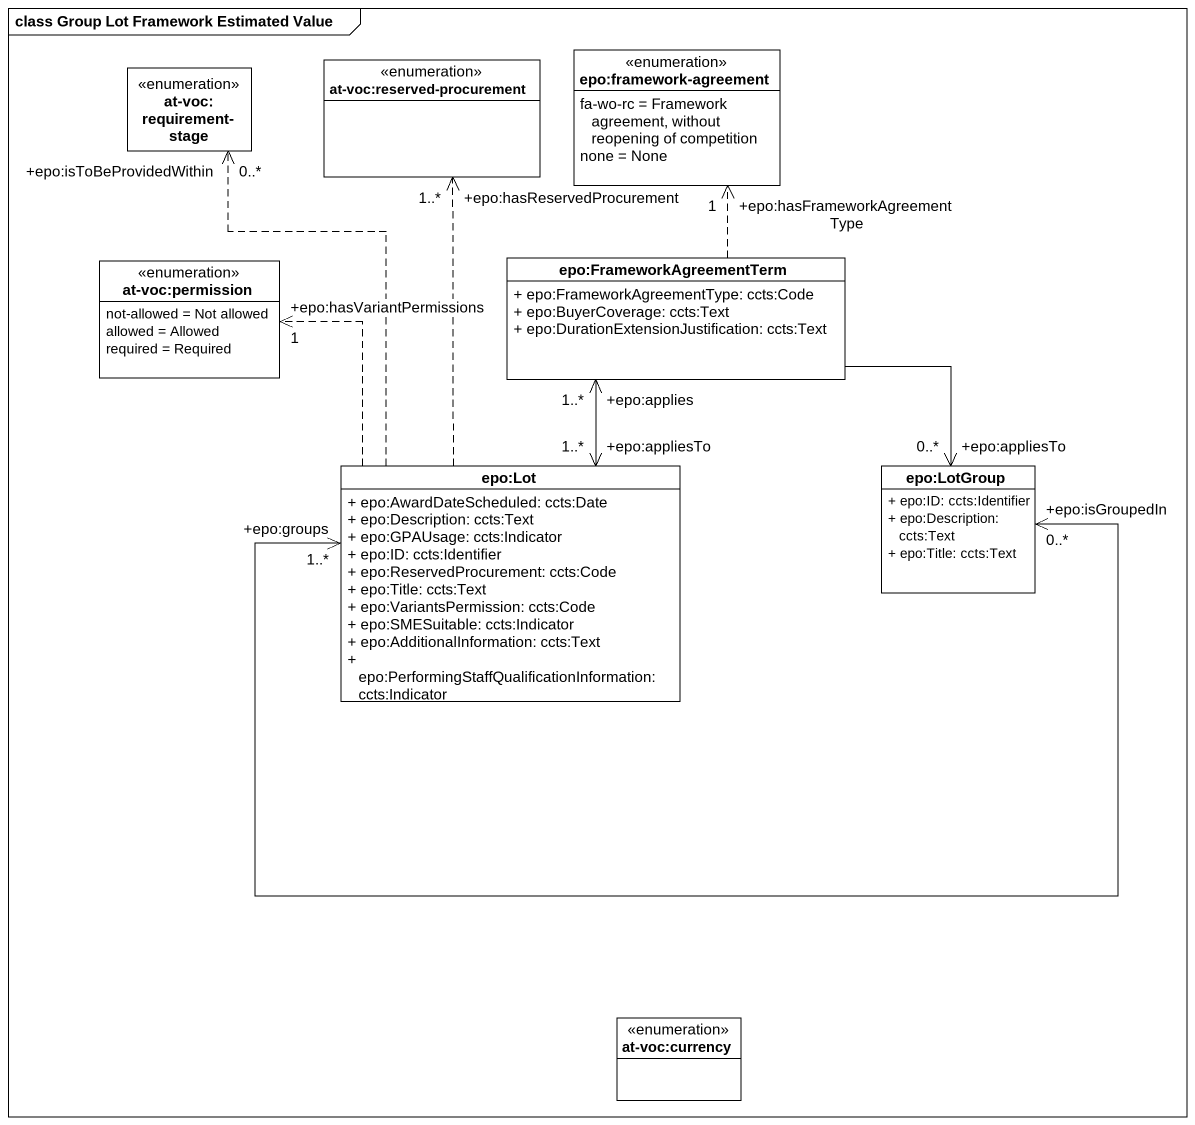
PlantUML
@startuml
mainframe class Group Lot Framework Estimated Value
hide circle
hide empty members
skinparam classAttributeIconSize 0
enum "at-voc:requirement-stage" as at_voc_requirement_stage
enum "at-voc:reserved-procurement" as at_voc_reserved_procurement
enum "epo:framework-agreement" as epo_framework_agreement {
  fa-wo-rc = Framework agreement, without reopening of competition
  none = None
}
enum "at-voc:permission" as at_voc_permission {
  not-allowed = Not allowed
  allowed = Allowed
  required = Required
}
class "epo:FrameworkAgreementTerm" as epo_FrameworkAgreementTerm {
  + epo:FrameworkAgreementType: ccts:Code
  + epo:BuyerCoverage: ccts:Text
  + epo:DurationExtensionJustification: ccts:Text
}
class "epo:Lot" as epo_Lot {
  + epo:AwardDateScheduled: ccts:Date
  + epo:Description: ccts:Text
  + epo:GPAUsage: ccts:Indicator
  + epo:ID: ccts:Identifier
  + epo:ReservedProcurement: ccts:Code
  + epo:Title: ccts:Text
  + epo:VariantsPermission: ccts:Code
  + epo:SMESuitable: ccts:Indicator
  + epo:AdditionalInformation: ccts:Text
  + epo:PerformingStaffQualificationInformation: ccts:Indicator
}
class "epo:LotGroup" as epo_LotGroup {
  + epo:ID: ccts:Identifier
  + epo:Description: ccts:Text
  + epo:Title: ccts:Text
}
enum "at-voc:currency" as at_voc_currency
epo_FrameworkAgreementTerm .up.> "+epo:hasFrameworkAgreementType\n1" epo_framework_agreement
epo_FrameworkAgreementTerm "+epo:applies\n1..*" <--> "+epo:appliesTo\n1..*" epo_Lot
epo_FrameworkAgreementTerm --> "+epo:appliesTo\n0..*" epo_LotGroup
epo_Lot .up.> "+epo:isToBeProvidedWithin\n0..*" at_voc_requirement_stage
epo_Lot .up.> "+epo:hasReservedProcurement\n1..*" at_voc_reserved_procurement
epo_Lot .up.> "+epo:hasVariantPermissions\n1" at_voc_permission
epo_Lot "+epo:groups\n1..*" <-right-> "+epo:isGroupedIn\n0..*" epo_LotGroup
@enduml
